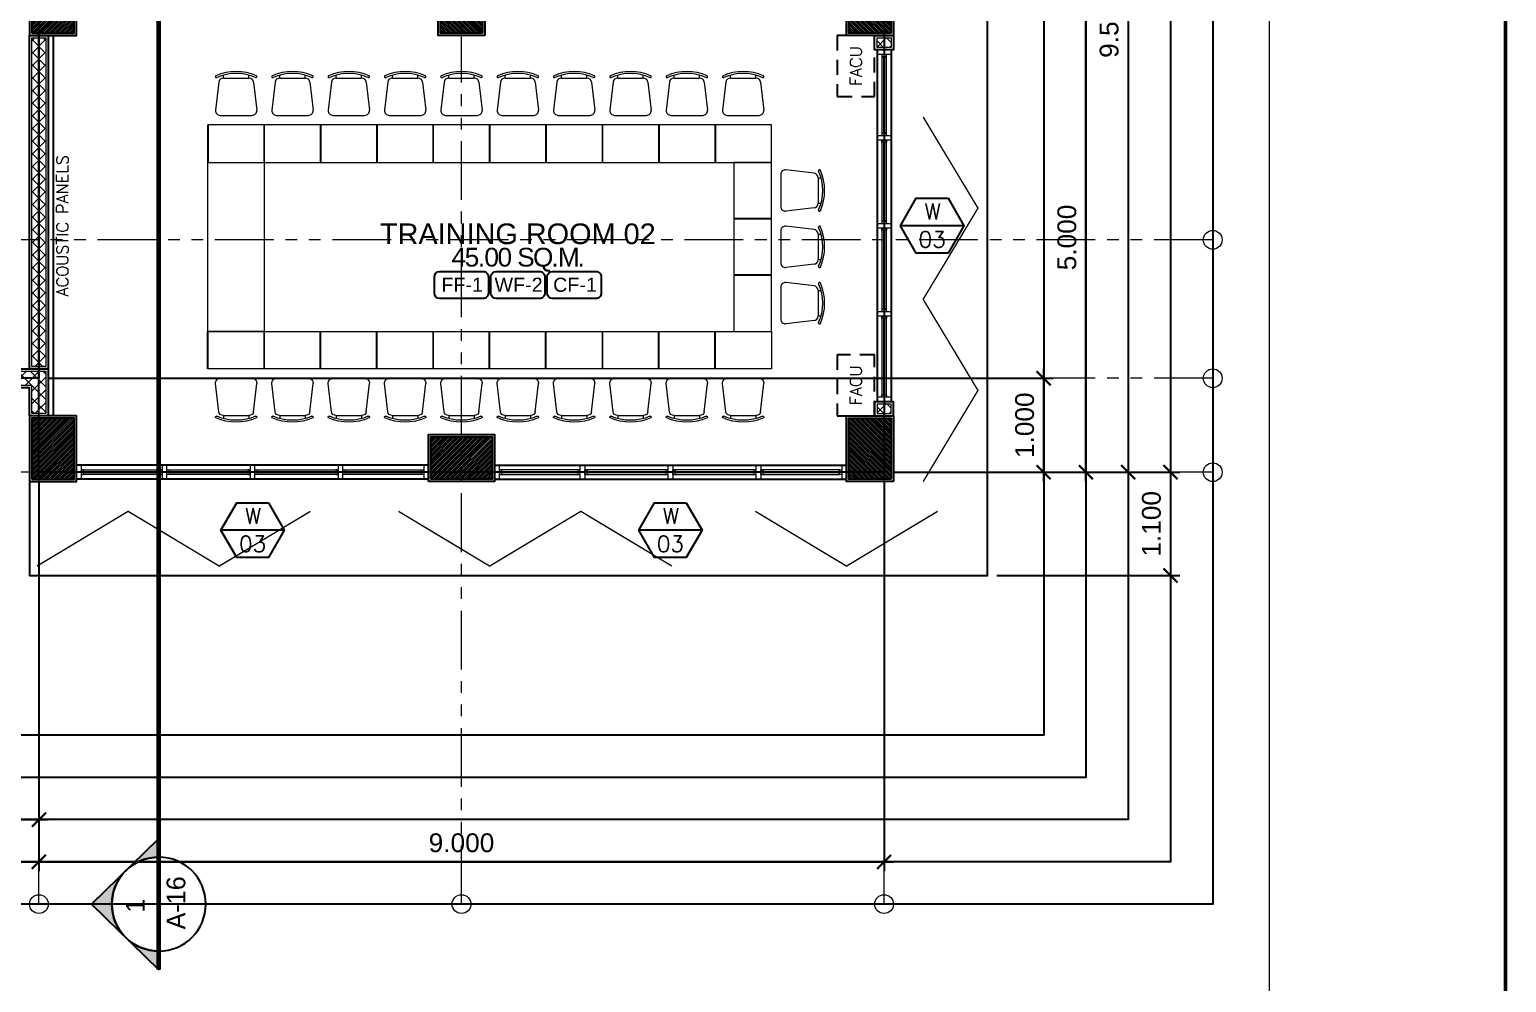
# Model space of a CAD drawing. Header units: metres. Extents: x -12400 to 1, y 0 to 106422.
# Drawn here: x -12035.01 to -12019.28, y 106383.14 to 106393.28 of the extents above; entities that cross this region are included whole.
import ezdxf
from ezdxf.enums import TextEntityAlignment as Align

# ---------------------------------------------------------------- set-up
doc = ezdxf.new("R2010")
doc.units = ezdxf.units.M
doc.header["$PDMODE"] = 35
for name, pattern in [('CENTER', [2, 1.25, -0.25, 0.25, -0.25]), ('HIDDEN2', [4.762499999999999, 3.175, -1.5875]), ('PHANTOM2', [1.25, 0.625, -0.125, 0.125, -0.125, 0.125, -0.125])]:
    doc.linetypes.add(name, pattern=pattern)
for name, color, linetype, lineweight in [('.3', 6, 'Continuous', 30), ('0.1', 1, 'Continuous', 9), ('0.20', 2, 'Continuous', 20), ('A-DIM-100', 8, 'Continuous', 0), ('DIM 001', 251, 'Continuous', 13), ('FURN', 8, 'Continuous', 5), ('FURN 0009', 49, 'Continuous', 9), ('HATCH', 250, 'Continuous', 5), ('TBLOCK-BORDER-OUTSIDE', 240, 'Continuous', 0), ('W', 140, 'Continuous', 80)]:
    doc.layers.add(name, color=color, linetype=linetype, lineweight=lineweight)
for name, color, linetype in [('1AR', 1, 'Continuous'), ('A_ELEV_TARGET', 1, 'Continuous'), ('FIXTURE', 35, 'Continuous'), ('SCH-FLR', 224, 'Continuous'), ('SCH-WIND', 181, 'Continuous'), ('stone', 15, 'Continuous'), ('txt', 2, 'Continuous'), ('WALL', 7, 'Continuous'), ('WINDOW', 1, 'Continuous')]:
    doc.layers.add(name, color=color, linetype=linetype)
doc.layers.add('GUIDELINES', color=206, linetype='Continuous', plot=False)
doc.styles.add('1', font='architxt.shx', dxfattribs={"width": 0.85, "height": 400})
doc.styles.add('arial', font='arial.ttf')
doc.styles.add('Arial-Bold', font='arial.ttf')
doc.styles.add('DIMTXT-100', font='arial.ttf')
doc.styles.add('swis721', font='swiss.ttf')
doc.styles.add('T-0.15', font='romans.shx', dxfattribs={"height": 0.15})
doc.styles.add('T.25', font='romans.shx', dxfattribs={"height": 0.2})
doc.dimstyles.new('D-100', dxfattribs={"dimtxt": 0.2, "dimasz": 0.15, "dimexe": 0.1, "dimexo": 0.1, "dimgap": 0.1, "dimtad": 1, "dimdec": 3, "dimzin": 4, "dimdsep": 46, "dimtxsty": 'DIMTXT-100', "dimblk": 'ARCHTICK', "dimcen": 0.2, "dimdle": 0.1, "dimclrd": 8, "dimclre": 8, "dimclrt": 2, "dimadec": 0, "dimazin": 1, "dimtfac": 1, "dimtdec": 3, "dimtofl": 0, "dimtmove": 2, "dimatfit": 3, "dimfxl": 1, "dimarcsym": 0})
doc.dimstyles.new('DIM 200', dxfattribs={"dimtxt": 200, "dimasz": 1, "dimexe": 0, "dimexo": 40, "dimgap": 50, "dimtad": 1, "dimtoh": 1, "dimdec": 0, "dimlfac": 2, "dimtxsty": 'swis721', "dimblk": 'CIR', "dimcen": 0, "dimclrd": 155, "dimclre": 155, "dimclrt": 4, "dimadec": 0, "dimazin": 0, "dimtfac": 1, "dimtdec": 0, "dimtix": 1, "dimtmove": 1, "dimatfit": 3, "dimldrblk": 'CIR', "dimfxl": 0, "dimarcsym": 0})

# ---------------------------------------------------------------- blocks, each defined once
blk = doc.blocks.new('CIR')
at = {"color": 4}
blk.add_circle((0, 0), 50, dxfattribs=at)
blk = doc.blocks.new('A$C2C7C7224')
at = {"layer": 'FURN', "color": 15}
for p, q in [((-0.3555215763035449, 0.1854976026326085), (-0.05552157630336296, 0.2188309359663663)), ((0, -0.1691367492320524), (0, 0.1691367492320524)), ((-0.3973658536583571, 0.1360960988255329), (-0.4289992016531414, 0.1360960988257602)), ((-0.3973658536581297, -0.1355107329731027), (-0.3973658536583571, 0.1360960988255329)), ((-0.3973658536581297, -0.1355107329731027), (-0.4289992016533688, -0.1355107329731027)), ((-0.3555215763035449, -0.1854976026323811), (-0.05552157630336296, -0.2188309359663663))]:
    blk.add_line(p, q, dxfattribs=at)
for centre, radius, start, end in [((0.06388414634193396, 0.0002926829255329721), 0.5312499999999993, 156.127302469018, 203.8726975308828), ((0.06388414634193396, 0.0002926829255329721), 0.51125, 156.127302469018, 203.8726975308828), ((-0.4127713048060286, 0.2112456241026166), 0.009999999999999969, 336.127302469018, 156.127302469018), ((-0.3473658536590847, 0.1360960988257602), 0.05, 96.34019174568225, 179.9999999996873), ((-0.0499999999992724, 0.1691367492322797), 0.05, 359.9999999996874, 96.34019174568225), ((-0.3473658536590847, -0.1355107329728753), 0.05, 179.9999999996873, 263.6598082537934), ((-0.4127713048069381, -0.210660258249959), 0.009999999999999969, 203.8726975308828, 23.87269753088284), ((-0.0499999999992724, -0.1691367492329618), 0.05, 263.6598082537934, 359.9999999996874)]:
    blk.add_arc(centre, radius, start, end, dxfattribs=at)
blk = doc.blocks.new('A$C2BED05B9')
at = {"layer": 'FURN 0009'}
blk.add_lwpolyline([(-0.8999999999998636, 0), (0.8999999999998636, 0), (0.8999999999998636, 0.4000000000000909), (-0.8999999999998636, 0.4000000000000909)], close=True, dxfattribs=at)
at = {"layer": 'GUIDELINES'}
for points in [[(-0.2999999999999545, 0.4000000000000909), (-0.2999999999999545, 0)], [(0.2999999999999545, 0.4000000000000909), (0.2999999999999545, 0)]]:
    blk.add_lwpolyline(points, dxfattribs=at)
at = {"rotation": 270}
for p in [(-0.599999999999909, 0.5000000000001137), (0, 0.5000000000001137), (0.599999999999909, 0.5000000000001137)]:
    blk.add_blockref('A$C2C7C7224', p, dxfattribs=at)
blk = doc.blocks.new('A$C46520C16')
at = {"layer": 'FURN 0009'}
for points in [[(-2.80000011828065, 1.800000035322455), (-2.199999999999818, 1.799999999999727), (-2.199999999999818, 2.199999999999818), (-2.80000011828065, 2.200000035322546)], [(-2.799999999999727, 1.800000035322455), (-2.199999999999818, 1.800000035322455), (-2.199999999999818, 3.532272785378154e-08), (-2.799999999999727, 3.532272785378154e-08)], [(-2.80000011828065, -3.532272785378154e-08), (-2.199999999999818, 0), (-2.199999999999818, -0.4000000000000909), (-2.80000011828065, -0.4000000353228188)]]:
    blk.add_lwpolyline(points, close=True, dxfattribs=at)
at = {"layer": 'GUIDELINES'}
for points in [[(-2.799999999999727, 2.199999999999818), (-2.799999999999727, 1.799999999999727)], [(-2.799999999999727, -0.4000000000000909), (-2.799999999999727, 0)]]:
    blk.add_lwpolyline(points, dxfattribs=at)
at = {"rotation": 270}
for name, p in [('A$C2C7C7224', (-2.499999999999545, 2.299999999999727)), ('A$C2BED05B9', (2.799999999999272, 0.8999999999998636))]:
    blk.add_blockref(name, p, dxfattribs=at)
for p in [(-1.299999999999955, 1.799999999999727), (0.4999999999997726, 1.799999999999727), (2.2999999999995, 1.799999999999727)]:
    blk.add_blockref('A$C2BED05B9', p)
at = {"xscale": -1}
for name, p, rotation in [('A$C2BED05B9', (-1.299999999999955, 0), 180), ('A$C2BED05B9', (0.4999999999997726, 0), 180), ('A$C2BED05B9', (2.2999999999995, 0), 180), ('A$C2C7C7224', (-2.499999999999545, -0.5), 270)]:
    blk.add_blockref(name, p, dxfattribs=dict(at, rotation=rotation))
blk = doc.blocks.new('W01')
at = {"layer": '.3', "color": 3}
for points in [[(-12141.02941529414, 106324.9881123901), (-12140.21691529415, 106324.9881123902)], [(-12140.11691529415, 106324.9881123902), (-12139.27941529414, 106324.9881123903)], [(-12139.17941529414, 106324.9881123903), (-12138.34191529414, 106324.9881123906)], [(-12138.24191529414, 106324.9881123906), (-12137.42941529414, 106324.9881123907)]]:
    blk.add_lwpolyline(points, dxfattribs=at)
at = {"layer": '0.20'}
for points in [[(-12141.10441529414, 106325.0631123901), (-12141.05441529414, 106325.0631123901), (-12141.05441529414, 106324.9131123901), (-12141.10441529414, 106324.9131123901)], [(-12141.02941529414, 106325.0131123901), (-12141.05441529414, 106325.0131123901), (-12141.05441529414, 106324.9631123901), (-12141.02941529414, 106324.9631123901)], [(-12140.19191529415, 106325.0131123902), (-12140.21691529415, 106325.0131123902), (-12140.21691529415, 106324.9631123902), (-12140.19191529415, 106324.9631123902)], [(-12140.19191529415, 106325.0631123903), (-12140.14191529415, 106325.0631123903), (-12140.14191529415, 106324.9131123902), (-12140.19191529415, 106324.9131123902)], [(-12140.14191529415, 106325.0131123902), (-12140.11691529415, 106325.0131123902), (-12140.11691529415, 106324.9631123902), (-12140.14191529415, 106324.9631123902)], [(-12139.25441529414, 106325.0131123903), (-12139.27941529414, 106325.0131123903), (-12139.27941529414, 106324.9631123903), (-12139.25441529414, 106324.9631123903)], [(-12139.25441529414, 106325.0631123904), (-12139.20441529414, 106325.0631123904), (-12139.20441529414, 106324.9131123904), (-12139.25441529414, 106324.9131123904)], [(-12139.20441529414, 106325.0131123903), (-12139.17941529414, 106325.0131123903), (-12139.17941529414, 106324.9631123903), (-12139.20441529414, 106324.9631123903)], [(-12138.31691529414, 106325.0131123905), (-12138.34191529414, 106325.0131123905), (-12138.34191529414, 106324.9631123905), (-12138.31691529414, 106324.9631123905)], [(-12138.31691529414, 106325.0631123905), (-12138.26691529414, 106325.0631123905), (-12138.26691529414, 106324.9131123905), (-12138.31691529414, 106324.9131123905)], [(-12138.26691529414, 106325.0131123905), (-12138.24191529414, 106325.0131123905), (-12138.24191529414, 106324.9631123905), (-12138.26691529414, 106324.9631123905)], [(-12137.42941529414, 106325.0131123907), (-12137.40441529414, 106325.0131123907), (-12137.40441529414, 106324.9631123907), (-12137.42941529414, 106324.9631123907)], [(-12137.35441529414, 106325.0631123907), (-12137.40441529414, 106325.0631123907), (-12137.40441529414, 106324.9131123907), (-12137.35441529414, 106324.9131123907)]]:
    blk.add_lwpolyline(points, close=True, dxfattribs=at)
at = {"layer": '0.20', "color": 8}
for points in [[(-12140.19191529415, 106325.0131123902), (-12141.02941529414, 106325.0131123901), (-12141.02941529414, 106324.9631123901), (-12140.19191529415, 106324.9631123902)], [(-12139.25441529414, 106325.0131123904), (-12140.14191529415, 106325.0131123902)], [(-12140.14191529415, 106324.9631123902), (-12139.25441529414, 106324.9631123904)], [(-12138.31691529414, 106325.0131123906), (-12139.20441529414, 106325.0131123904)], [(-12139.20441529414, 106324.9631123904), (-12138.31691529414, 106324.9631123906)], [(-12138.26691529414, 106324.9631123906), (-12137.42941529414, 106324.9631123907), (-12137.42941529414, 106325.0131123907), (-12138.26691529414, 106325.0131123906)]]:
    blk.add_lwpolyline(points, dxfattribs=at)
at = {"layer": 'WINDOW'}
for p, q in [((-12141.10441529414, 106325.0631123901), (-12137.35441529414, 106325.0631123907)), ((-12141.10441529414, 106324.9131123901), (-12137.35441529414, 106324.9131123907))]:
    blk.add_line(p, q, dxfattribs=at)
blk = doc.blocks.new('A$C1B753C5A')
at = {"layer": 'WALL'}
h = blk.add_hatch(dxfattribs=at)
h.set_pattern_fill('ANSI31', color=250, scale=0.15)
h.set_pattern_definition([(45, (-1494.388102653662, 303.0677240852394), (-0.01325825214724777, 0.01325825214724777), [])])
h.paths.add_polyline_path([(0.4750000000001364, 0.6749999999999545), (0.02500000000009089, 0.6749999999999545), (0.02500000000009095, 0.02499999999997721), (0.4750000000001364, 0.02499999999997721)])
at = {"color": 7}
blk.add_lwpolyline([(0, 0), (0.5000000000002274, 0), (0.5000000000002274, 0.6999999999999318), (0, 0.6999999999999318)], close=True, dxfattribs=at)
at = {"layer": 'stone', "color": 5}
blk.add_lwpolyline([(0.02500000000009095, 0.02499999999997726), (0.4750000000001364, 0.02499999999997726), (0.4750000000001364, 0.6749999999999545), (0.02500000000009095, 0.6749999999999545)], close=True, dxfattribs=at)
blk = doc.blocks.new('COLUMNS2F')
for p in [(-12146.05441529414, 106330.3999565114), (-12146.05441529414, 106325.6499565114)]:
    blk.add_blockref('A$C1B753C5A', p)
at = {"xscale": -1}
for p in [(-12141.20441529414, 106330.3999565114), (-12136.85441529414, 106330.3999565114), (-12136.85441529414, 106325.6499565114)]:
    blk.add_blockref('A$C1B753C5A', p, dxfattribs=at)
at = {"xscale": -1, "rotation": 270}
blk.add_blockref('A$C1B753C5A', (-12141.80441529414, 106325.6499565114), dxfattribs=at)
blk = doc.blocks.new('*U1967')
at = {"layer": 'HATCH'}
h = blk.add_hatch(dxfattribs=at)
h.set_pattern_fill('ANSI37', color=256, scale=0.03, angle=-180)
h.set_pattern_definition([(225, (2.462500000018339, 0), (0.06735192090801863, -0.06735192090801868), []), (314.9999999999999, (2.462500000018339, 0), (0.06735192090801868, 0.06735192090801861), [])])
h.paths.add_polyline_path([(0.02500000000873115, 0.1749999999883585), (0.02500000000873115, 0.02499999999417923), (3.525000000023796, 0.02499999999417923), (3.525000000023796, 0.1749999999883585)])
blk.add_lwpolyline([(0, 0.1999999999825377), (0, 0), (3.550000000017975, 0), (3.550000000017975, 0.1999999999825377)], close=True)
blk.add_lwpolyline([(0.02500000000873115, 0.1749999999883585), (0.02500000000873115, 0.02499999999417923), (3.525000000023796, 0.02499999999417923), (3.525000000023796, 0.1749999999883585)], close=True, dxfattribs=at)
blk = doc.blocks.new('*U1999')
at = {"layer": 'HATCH'}
h = blk.add_hatch(dxfattribs=at)
h.set_pattern_fill('ANSI37', color=256, scale=0.03, angle=-180)
h.set_pattern_definition([(225, (-0.9374999999786804, 0), (0.06735192090801863, -0.06735192090801868), []), (314.9999999999999, (-0.9374999999786804, 0), (0.06735192090801868, 0.06735192090801861), [])])
h.paths.add_polyline_path([(0.02500000000873115, 0.1749999999883585), (0.02500000000873115, 0.02499999999417923), (0.1250000000267766, 0.02499999999417923), (0.1250000000267766, 0.1749999999883585)])
blk.add_lwpolyline([(0, 0.1999999999825377), (0, 0), (0.1500000000209558, 0), (0.1500000000209558, 0.1999999999825377)], close=True)
blk.add_lwpolyline([(0.02500000000873115, 0.1749999999883585), (0.02500000000873115, 0.02499999999417923), (0.1250000000267766, 0.02499999999417923), (0.1250000000267766, 0.1749999999883585)], close=True, dxfattribs=at)
blk = doc.blocks.new('*U2001')
at = {"layer": 'HATCH'}
h = blk.add_hatch(dxfattribs=at)
h.set_pattern_fill('ANSI37', color=256, scale=0.03, angle=-180)
h.set_pattern_definition([(225, (-0.9374999999495764, 0), (0.06735192090801863, -0.06735192090801868), []), (314.9999999999999, (-0.9374999999495764, 0), (0.06735192090801868, 0.06735192090801861), [])])
h.paths.add_polyline_path([(0.02500000000873115, 0.1749999999883585), (0.02500000000873115, 0.02499999999417923), (0.1250000000558805, 0.02499999999417923), (0.1250000000558805, 0.1749999999883585)])
blk.add_lwpolyline([(0, 0.1999999999825377), (0, 0), (0.1500000000500598, 0), (0.1500000000500598, 0.1999999999825377)], close=True)
blk.add_lwpolyline([(0.02500000000873115, 0.1749999999883585), (0.02500000000873115, 0.02499999999417923), (0.1250000000558805, 0.02499999999417923), (0.1250000000558805, 0.1749999999883585)], close=True, dxfattribs=at)
blk = doc.blocks.new('FP_3F')
at = {"layer": 'HATCH'}
h = blk.add_hatch(dxfattribs=at)
h.set_pattern_fill('ANSI37', color=256, scale=0.03)
h.set_pattern_definition([(45, (12161.35441529413, -106386.5702236537), (-0.06735192090801866, 0.06735192090801866), []), (135, (12161.35441529413, -106386.5702236537), (-0.06735192090801866, -0.06735192090801864), [])])
h.paths.add_polyline_path([(17.87499999993452, 2.025000000008731), (17.87499999993452, 2.175000000017462), (18.17500000000109, 2.175000000133878), (18.17500000000109, 1.725000000005821), (18.02499999998872, 1.725000000005821), (18.02499999998872, 2.025000000125146)])
at = {"color": 1}
blk.add_lwpolyline([(18.24999999999091, 5.750000000145519), (18.24999999999091, 1.700000000011642)], dxfattribs=at)
at = {"color": 1, "linetype": 'HIDDEN2', "ltscale": 0.05}
for points in [[(26.99999999999818, 5.100000000005821), (26.99999999999818, 5.75), (26.600000000004, 5.75), (26.600000000004, 5.100000000005821)], [(26.99999999995816, 1.700000000011642), (26.99999999995816, 2.350000000005821), (26.59999999996398, 2.350000000005821), (26.59999999996398, 1.700000000011642)]]:
    blk.add_lwpolyline(points, close=True, dxfattribs=at)
blk.add_lwpolyline([(17.84999999994034, 2.000000000014552), (17.84999999994034, 2.200000000011642), (18.19999999999527, 2.200000000128057), (18.19999999999527, 1.700000000011642), (17.99999999999454, 1.700000000011642), (17.99999999999454, 2.000000000130967)], close=True)
at = {"layer": '1AR', "color": 1}
blk.add_lwpolyline([(18, 1.00000000007276), (18, -5.820766091346741e-11), (28.19999999999891, 0), (28.19999999999891, 20.69999999998254), (18, 20.69999999998254), (18, 19.69999999998254)], dxfattribs=at)
at = {"layer": 'FIXTURE'}
for points in [[(27.51668330138637, 4.883208052822738, 0.015, 0.015, 0), (28.09999999999854, 3.912406039627967, 0.015, 0.015, 0), (27.51668330138637, 2.941604026418645, 0.015, 0.015, 0)], [(27.51668330138637, 2.941604026418645, 0.015, 0.015, 0), (28.09999999999854, 1.970802013223874, 0.015, 0.015, 0), (27.51668330138637, 1.000000000014552, 0.015, 0.015, 0)], [(20.99160402699636, 0.6833166984724812, 0.015, 0.015, 0), (20.02080201379249, 0.09999999986030161, 0.015, 0.015, 0), (19.05000000058862, 0.6833166984724812, 0.015, 0.015, 0), (18.07919798738476, 0.09999999986030161, 0, 0, 0)], [(21.92919798769981, 0.6833166984724812, 0.015, 0.015, 0), (22.90000000090367, 0.09999999986030161, 0.015, 0.015, 0), (23.87080201410754, 0.6833166984724812, 0.015, 0.015, 0), (24.8416040273114, 0.09999999986030161, 0, 0, 0)], [(27.67080201479075, 0.6833166986034485, 0.015, 0.015, 0), (26.70000000158689, 0.09999999999126885, 0.015, 0.015, 0), (25.72919798838302, 0.6833166986034485, 0.015, 0.015, 0)]]:
    blk.add_lwpolyline(points, format="xyseb", dxfattribs=at)
at = {"layer": 'GUIDELINES'}
for points in [[(1.100000000000364, 19.60000000000582), (10.10000000000036, 19.60000000000582), (10.10000000000036, 18.90000000000873), (18.10000000000036, 18.90000000000873), (18.10000000000036, 19.60000000000582), (27.10000000000036, 19.60000000000582), (27.10000000000036, 1.100000000005821), (18.10000000000036, 1.100000000005821), (18.10000000000036, 2.100000000122236), (10.10000000000036, 2.100000000122236), (10.10000000000036, 1.100000000005821), (1.100000000000364, 1.100000000005821)], [(18.10000000000036, 2.100000000122236), (12.97500000002037, 2.100000000122236), (12.97500000002037, 6.375), (18.10000000000036, 6.375)], [(18.10000000000036, 6.100000000005821), (27.10000000000036, 6.100000000005821), (27.10000000000036, 1.100000000005821), (18.10000000000036, 1.100000000005821)]]:
    blk.add_lwpolyline(points, close=True, dxfattribs=at)
at = {"layer": 'HATCH'}
blk.add_lwpolyline([(17.87499999993452, 2.025000000008731), (17.87499999993452, 2.175000000017462), (18.17500000000109, 2.175000000133878), (18.17500000000109, 1.725000000005821), (18.02499999998872, 1.725000000005821), (18.02499999998872, 2.025000000125146)], close=True, dxfattribs=at)
for name, p in [('COLUMNS2F', (12164.05441529414, -106324.6499565114)), ('A$C46520C16', (22.69999999999891, 2.600000000020373)), ('W01', (12164.05441529482, -106323.8881123901))]:
    blk.add_blockref(name, p)
for name, p, xscale, rotation in [('*U1967', (18.00000000000909, 2.200000000128057), -1, 270), ('*U2001', (27.19999999999891, 5.750000000043656), -1.000000000000012, 90)]:
    blk.add_blockref(name, p, dxfattribs=dict(xscale=xscale, rotation=rotation))
for name, p, rotation in [('W01', (-106297.8881123906, -12135.50441529413), 270), ('*U1999', (27.19999999999891, 1.699999999982538), 90)]:
    blk.add_blockref(name, p, dxfattribs=dict(rotation=rotation))
at = {"xscale": -1}
blk.add_blockref('W01', (-12118.85441529482, -106323.8881123901), dxfattribs=at)
at = {"layer": '0.1', "color": 2, "char_height": 0.125, "attachment_point": 5, "rotation": 89.99999999999993, "style": 'T.25'}
for s, width, insert in [('{\\C3;FACU}', 1.971196228688314, (26.80000000000109, 5.42500000000291)), ('{\\C3;ACOUSTIC PANELS}', 1.704341994513925, (18.34999999999127, 3.72500000007858)), ('{\\C3;FACU}', 1.971196228688314, (26.79999999996107, 2.025000000008731))]:
    blk.add_mtext_dynamic_manual_height_columns(s, width=width, gutter_width=1, heights=[0], dxfattribs=dict(at, insert=insert))
at = {"layer": '0.1', "color": 2, "insert": (27.18063405127759, -0.1999999999970896), "char_height": 0.22, "attachment_point": 5}
blk.add_mtext_dynamic_manual_height_columns('{\\Fx-hlvm1s|c0;\\W0.9;\\T0.9;\\C3;LN OF LEDGE}', width=5150.828219755791, gutter_width=1, heights=[0], dxfattribs=at)
blk = doc.blocks.new('_ArchTick')
at = {"color": 0, "linetype": 'ByBlock', "const_width": 0.15}
blk.add_lwpolyline([(-0.5, -0.5), (0.5, 0.5)], dxfattribs=at)
blk = doc.blocks.new('*D1916')
at = {"layer": 'DEFPOINTS', "color": 0, "transparency": 16777216}
for p in [(-12025.91296792572, 106407.0702236537), (-12025.91296792572, 106388.5702236537), (-12022.86296792574, 106388.5702236537)]:
    blk.add_point(p, dxfattribs=at)
at = {"layer": 'DIM 001', "color": 8, "lineweight": -2, "transparency": 16777216}
for p, q in [((-12022.86296792574, 106407.1702236538), (-12022.86296792574, 106388.4702236537)), ((-12025.81296792572, 106407.0702236537), (-12022.76296792574, 106407.0702236537)), ((-12025.81296792572, 106388.5702236537), (-12022.76296792574, 106388.5702236537))]:
    blk.add_line(p, q, dxfattribs=at)
at = {"layer": 'DIM 001', "color": 8, "lineweight": -2, "transparency": 16777216, "xscale": 0.15, "yscale": 0.15, "zscale": 0.15}
for p, rotation in [((-12022.86296792574, 106407.0702236537), 90), ((-12022.86296792574, 106388.5702236537), 270)]:
    blk.add_blockref('_ArchTick', p, dxfattribs=dict(at, rotation=rotation))
at = {"layer": 'DIM 001', "color": 2, "transparency": 16777216, "insert": (-12023.06508252325, 106397.8202236537), "char_height": 0.2, "attachment_point": 5, "rotation": 90, "style": 'DIMTXT-100'}
blk.add_mtext('18.500', dxfattribs=at)
blk = doc.blocks.new('*D1917')
at = {"layer": 'DEFPOINTS', "color": 0, "transparency": 16777216}
for p in [(-12025.91296792572, 106388.5702236537), (-12024.81296792572, 106387.4702236537), (-12022.86296792575, 106387.4702236537)]:
    blk.add_point(p, dxfattribs=at)
at = {"layer": 'DIM 001', "color": 8, "lineweight": -2, "transparency": 16777216}
for p, q in [((-12022.86296792575, 106388.6702236538), (-12022.86296792575, 106387.3702236537)), ((-12025.81296792572, 106388.5702236537), (-12022.76296792575, 106388.5702236537)), ((-12024.71296792572, 106387.4702236537), (-12022.76296792575, 106387.4702236537))]:
    blk.add_line(p, q, dxfattribs=at)
at = {"layer": 'DIM 001', "color": 8, "lineweight": -2, "transparency": 16777216, "xscale": 0.15, "yscale": 0.15, "zscale": 0.15}
for p, rotation in [((-12022.86296792575, 106388.5702236537), 90), ((-12022.86296792575, 106387.4702236537), 270)]:
    blk.add_blockref('_ArchTick', p, dxfattribs=dict(at, rotation=rotation))
at = {"layer": 'DIM 001', "color": 2, "transparency": 16777216, "insert": (-12023.06508252326, 106388.0202236537), "char_height": 0.2, "attachment_point": 5, "rotation": 90, "style": 'DIMTXT-100'}
blk.add_mtext('1.100', dxfattribs=at)
blk = doc.blocks.new('*D1920')
at = {"layer": 'DEFPOINTS', "color": 0, "transparency": 16777216}
for p in [(-12025.91296792572, 106398.0952236537), (-12025.91296792572, 106388.5702236537), (-12023.31296792575, 106388.5702236537)]:
    blk.add_point(p, dxfattribs=at)
at = {"layer": 'DIM 001', "color": 8, "lineweight": -2, "transparency": 16777216}
for p, q in [((-12025.81296792572, 106398.0952236537), (-12023.21296792575, 106398.0952236537)), ((-12023.31296792575, 106398.1952236537), (-12023.31296792575, 106388.4702236537)), ((-12025.81296792572, 106388.5702236537), (-12023.21296792575, 106388.5702236537))]:
    blk.add_line(p, q, dxfattribs=at)
at = {"layer": 'DIM 001', "color": 8, "lineweight": -2, "transparency": 16777216, "xscale": 0.15, "yscale": 0.15, "zscale": 0.15}
for p, rotation in [((-12023.31296792575, 106398.0952236537), 90), ((-12023.31296792575, 106388.5702236537), 270)]:
    blk.add_blockref('_ArchTick', p, dxfattribs=dict(at, rotation=rotation))
at = {"layer": 'DIM 001', "color": 2, "transparency": 16777216, "insert": (-12023.51508252326, 106393.3327236537), "char_height": 0.2, "attachment_point": 5, "rotation": 90, "style": 'DIMTXT-100'}
blk.add_mtext('9.525', dxfattribs=at)
blk = doc.blocks.new('*D1921')
at = {"layer": 'DEFPOINTS', "color": 0, "transparency": 16777216}
for p in [(-12025.91296792572, 106393.5702236537), (-12023.76296792573, 106393.5702236537), (-12025.91296792572, 106388.5702236537)]:
    blk.add_point(p, dxfattribs=at)
at = {"layer": 'DIM 001', "color": 8, "lineweight": -2, "transparency": 16777216}
for p, q in [((-12023.76296792573, 106388.4702236537), (-12023.76296792573, 106393.6702236538)), ((-12025.81296792572, 106393.5702236537), (-12023.66296792573, 106393.5702236537)), ((-12025.81296792572, 106388.5702236537), (-12023.66296792573, 106388.5702236537))]:
    blk.add_line(p, q, dxfattribs=at)
at = {"layer": 'DIM 001', "color": 8, "lineweight": -2, "transparency": 16777216, "xscale": 0.15, "yscale": 0.15, "zscale": 0.15}
for p, rotation in [((-12023.76296792573, 106393.5702236537), 90), ((-12023.76296792573, 106388.5702236537), 270)]:
    blk.add_blockref('_ArchTick', p, dxfattribs=dict(at, rotation=rotation))
at = {"layer": 'DIM 001', "color": 2, "transparency": 16777216, "insert": (-12023.96508252325, 106391.0702236537), "char_height": 0.2, "attachment_point": 5, "rotation": 90, "style": 'DIMTXT-100'}
blk.add_mtext('5.000', dxfattribs=at)
blk = doc.blocks.new('*D1925')
at = {"layer": 'DEFPOINTS', "color": 0, "transparency": 16777216}
for p in [(-12034.91296792572, 106389.5702236539), (-12024.21296792574, 106389.5702236539), (-12025.91296792572, 106388.5702236537)]:
    blk.add_point(p, dxfattribs=at)
at = {"layer": 'DIM 001', "color": 8, "lineweight": -2, "transparency": 16777216}
for p, q in [((-12034.81296792572, 106389.5702236539), (-12024.11296792574, 106389.5702236539)), ((-12024.21296792574, 106388.4702236537), (-12024.21296792574, 106389.6702236539)), ((-12025.81296792572, 106388.5702236537), (-12024.11296792574, 106388.5702236537))]:
    blk.add_line(p, q, dxfattribs=at)
at = {"layer": 'DIM 001', "color": 8, "lineweight": -2, "transparency": 16777216, "xscale": 0.15, "yscale": 0.15, "zscale": 0.15}
for p, rotation in [((-12024.21296792574, 106389.5702236539), 90), ((-12024.21296792574, 106388.5702236537), 270)]:
    blk.add_blockref('_ArchTick', p, dxfattribs=dict(at, rotation=rotation))
at = {"layer": 'DIM 001', "color": 2, "transparency": 16777216, "insert": (-12024.41508252325, 106389.0702236538), "char_height": 0.2, "attachment_point": 5, "rotation": 90, "style": 'DIMTXT-100'}
blk.add_mtext('1.000', dxfattribs=at)
blk = doc.blocks.new('*D1928')
at = {"layer": 'DEFPOINTS', "color": 0, "transparency": 16777216}
for p in [(-12042.91296792571, 106388.5702236537), (-12034.91296792571, 106388.5702236537), (-12034.91296792571, 106384.4202236537)]:
    blk.add_point(p, dxfattribs=at)
at = {"layer": 'DIM 001', "color": 8, "lineweight": -2, "transparency": 16777216}
for p, q in [((-12042.91296792571, 106388.4702236537), (-12042.91296792571, 106384.3202236537)), ((-12034.91296792571, 106388.4702236537), (-12034.91296792571, 106384.3202236537)), ((-12043.01296792571, 106384.4202236537), (-12034.81296792571, 106384.4202236537))]:
    blk.add_line(p, q, dxfattribs=at)
at = {"layer": 'DIM 001', "color": 8, "lineweight": -2, "transparency": 16777216, "xscale": 0.15, "yscale": 0.15, "zscale": 0.15, "rotation": 180}
blk.add_blockref('_ArchTick', (-12042.91296792571, 106384.4202236537), dxfattribs=at)
at = {"layer": 'DIM 001', "color": 8, "lineweight": -2, "transparency": 16777216, "xscale": 0.15, "yscale": 0.15, "zscale": 0.15}
blk.add_blockref('_ArchTick', (-12034.91296792571, 106384.4202236537), dxfattribs=at)
at = {"layer": 'DIM 001', "color": 2, "transparency": 16777216, "insert": (-12038.91296792571, 106384.6223382513), "char_height": 0.2, "attachment_point": 5, "style": 'DIMTXT-100'}
blk.add_mtext('8.000', dxfattribs=at)
blk = doc.blocks.new('*D1929')
at = {"layer": 'DEFPOINTS', "color": 0, "transparency": 16777216}
for p in [(-12034.91296792571, 106388.5702236537), (-12025.91296792571, 106388.5702236537), (-12025.91296792571, 106384.4202236537)]:
    blk.add_point(p, dxfattribs=at)
at = {"layer": 'DIM 001', "color": 8, "lineweight": -2, "transparency": 16777216}
for p, q in [((-12034.91296792571, 106388.4702236537), (-12034.91296792571, 106384.3202236537)), ((-12025.91296792571, 106388.4702236537), (-12025.91296792571, 106384.3202236537)), ((-12035.01296792571, 106384.4202236537), (-12025.81296792571, 106384.4202236537))]:
    blk.add_line(p, q, dxfattribs=at)
at = {"layer": 'DIM 001', "color": 8, "lineweight": -2, "transparency": 16777216, "xscale": 0.15, "yscale": 0.15, "zscale": 0.15, "rotation": 180}
blk.add_blockref('_ArchTick', (-12034.91296792571, 106384.4202236537), dxfattribs=at)
at = {"layer": 'DIM 001', "color": 8, "lineweight": -2, "transparency": 16777216, "xscale": 0.15, "yscale": 0.15, "zscale": 0.15}
blk.add_blockref('_ArchTick', (-12025.91296792571, 106384.4202236537), dxfattribs=at)
at = {"layer": 'DIM 001', "color": 2, "transparency": 16777216, "insert": (-12030.41296792571, 106384.6223382513), "char_height": 0.2, "attachment_point": 5, "style": 'DIMTXT-100'}
blk.add_mtext('9.000', dxfattribs=at)
blk = doc.blocks.new('*D1931')
at = {"layer": 'DEFPOINTS', "color": 0, "transparency": 16777216}
for p in [(-12040.03796792569, 106389.5702236538), (-12034.91296792571, 106388.5702236537), (-12034.91296792571, 106384.8702236537)]:
    blk.add_point(p, dxfattribs=at)
at = {"layer": 'DIM 001', "color": 8, "lineweight": -2, "transparency": 16777216}
for p, q in [((-12040.03796792569, 106389.4702236538), (-12040.03796792569, 106384.7702236537)), ((-12034.91296792571, 106388.4702236537), (-12034.91296792571, 106384.7702236537)), ((-12040.13796792569, 106384.8702236537), (-12034.81296792571, 106384.8702236537))]:
    blk.add_line(p, q, dxfattribs=at)
at = {"layer": 'DIM 001', "color": 8, "lineweight": -2, "transparency": 16777216, "xscale": 0.15, "yscale": 0.15, "zscale": 0.15, "rotation": 180}
blk.add_blockref('_ArchTick', (-12040.03796792569, 106384.8702236537), dxfattribs=at)
at = {"layer": 'DIM 001', "color": 8, "lineweight": -2, "transparency": 16777216, "xscale": 0.15, "yscale": 0.15, "zscale": 0.15}
blk.add_blockref('_ArchTick', (-12034.91296792571, 106384.8702236537), dxfattribs=at)
at = {"layer": 'DIM 001', "color": 2, "transparency": 16777216, "insert": (-12037.4754679257, 106385.0723382513), "char_height": 0.2, "attachment_point": 5, "style": 'DIMTXT-100'}
blk.add_mtext('5.125', dxfattribs=at)
blk = doc.blocks.new('W-TAG')
at = {"layer": 'SCH-WIND'}
blk.add_line((-0.2999999999883585, 1.4210854715202e-14), (0.2999999999883585, -1.4210854715202e-14), dxfattribs=at)
blk.add_lwpolyline([(-0.1500000000232831, 0.2598076211288429), (-0.3000000000465661, 1.4210854715202e-14), (-0.1500000000232831, -0.2598076211288429), (0.1499999999650754, -0.2598076211288429), (0.2999999999883585, -1.4210854715202e-14), (0.1499999999650754, 0.2598076211288429)], close=True, dxfattribs=at)
at = {"layer": 'SCH-WIND', "color": 2, "style": 'T-0.15'}
for tag, p in [('W-TAG', (-0.005861362880693832, 0.1346037882111908)), ('W-NO', (-1.4210854715202e-14, -0.1299038105644215))]:
    blk.add_attdef(tag, text='', height=0.15, dxfattribs=at).set_placement(p, align=Align.MIDDLE_CENTER)
blk = doc.blocks.new('A$Ceba0e023')
at = {"layer": 'DEFPOINTS'}
for p, q in [((9.094947017729282e-13, 0), (9.094947017729282e-13, 50.93368421075866)), ((76.19999999988067, 50.93368421075866), (76.19999999988067, 0))]:
    blk.add_line(p, q, dxfattribs=at)
at = {"layer": 'TBLOCK-BORDER-OUTSIDE'}
blk.add_line((73.69342105266787, 48.42710526427254), (73.69342105266787, 2.506578947941307), dxfattribs=at)
blk.add_lwpolyline([(73.69342105253327, 2.506578948481547), (4.010526315688367, 2.506578948481547), (4.010526315688367, 48.42710526427254), (73.69342105253327, 48.42710526427254)], close=True, dxfattribs=at)
blk = doc.blocks.new('SEC_TARGET_ARROW')
at = {"ltscale": 100}
h = blk.add_hatch(color=1, dxfattribs=at)
edge = h.paths.add_edge_path()
edge.add_line((-3.446809267586795, -3.622085845597613), (-8.881784197001252e-16, -6.992020377082518))
edge.add_line((-9.184850993605148e-16, -6.992020377082517), (-9.184850993605148e-16, -5.000000000000001))
edge.add_ellipse((-9.184850993605148e-16, -1.021405182655144e-14), major_axis=(3.535533905932495, 3.535533905932495), ratio=0.9999999999999757, start_angle=181.4203847488388, end_angle=225.0000000000007, ccw=False)
edge = h.paths.add_edge_path()
edge.add_line((-3.543432867843658, 3.527617256886659), (-7.151521909318397, -8.881784197001252e-16))
edge.add_line((-7.151521909318398, -1.110223024625157e-15), (-3.543432867821539, -3.527617256908707))
edge.add_ellipse((-9.184850993605148e-16, -2.842170943040401e-14), major_axis=(-3.535533905932701, 3.535533905932701), ratio=0.999999999999968, start_angle=0.12815158020111994, end_angle=89.87184842015631, ccw=False)
edge = h.paths.add_edge_path()
edge.add_ellipse((-9.184850993605148e-16, -4.662936703425657e-14), major_axis=(3.535533905932749, 3.535533905932749), ratio=0.9999999999999926, start_angle=405.0000000000002, end_angle=448.57961525079867, ccw=False)
edge.add_line((-9.184850993605148e-16, 4.999999999999998), (-9.184850993605148e-16, 6.992020377081351))
edge.add_line((-9.184850993605148e-16, 6.992020377081353), (-3.446809267563513, 3.622085845619586))
at = {"color": 1, "ltscale": 100}
for p, q in [((-7.151521909318398, -1.110223024625157e-15), (-9.184850993605148e-16, 6.992020377081353)), ((-9.184850993605148e-16, 4.999999999999998), (-9.184850993605148e-16, 6.992020377081353)), ((-7.151521909318398, -1.110223024625157e-15), (-9.184850993605148e-16, -6.992020377082517)), ((-9.184850993605148e-16, -6.992020377082517), (-9.184850993605148e-16, -5))]:
    blk.add_line(p, q, dxfattribs=at)
blk.add_arc((-9.184850993605148e-16, -1.110223024625157e-15), 4.999999999999999, 90, 270, dxfattribs=at)
blk = doc.blocks.new('*U27')
at = {"color": 1, "ltscale": 100}
blk.add_line((5, 0), (-5, 0), dxfattribs=at)
blk.add_circle((0, 0), 5, dxfattribs=at)
at = {"layer": 'A_ELEV_TARGET', "rotation": 270}
blk.add_blockref('SEC_TARGET_ARROW', (0, -1.065814103640151e-15), dxfattribs=at)
at = {"color": 2, "ltscale": 100, "style": '1', "width": 0.8500000000349246}
for tag, p in [('DWG.NO.', (0, 1.499001778175691)), ('SHT.NO.', (0, -1.565098884050283))]:
    blk.add_attdef(tag, text='', height=2, dxfattribs=at).set_placement(p, align=Align.MIDDLE_CENTER)
blk = doc.blocks.new('GRID1')
at = {"color": 6, "linetype": 'PHANTOM2'}
for points in [[(-12143.25441529414, 106384.7702236537), (-12143.25441529414, 106412.5702236537)], [(-12138.75441529414, 106384.7702236537), (-12138.75441529414, 106412.5702236537)], [(-12134.25441529414, 106384.7702236537), (-12134.25441529414, 106412.5702236537)], [(-12130.75441529413, 106391.8452236537), (-12163.75441529414, 106391.8452236537)], [(-12130.7544152941, 106390.3702236538), (-12163.75441529411, 106390.3702236538)], [(-12130.75441529413, 106389.3702236537), (-12163.75441529414, 106389.3702236537)]]:
    blk.add_leader(points, dimstyle='DIM 200', override={"dimasz": 0.002, "dimgap": 60, "dimtad": 0}, dxfattribs=at)

msp = doc.modelspace()

# ---------------------------------------------------------------- linework, layer by layer
at = {"layer": 'GUIDELINES'}
for points in [[(-12055.41296792572, 106411.7702236537), (-12022.41296792571, 106411.7702236537), (-12022.41296792571, 106383.9702236537), (-12055.41296792572, 106383.9702236537)], [(-12055.41296792572, 106411.7702236537), (-12022.41296792571, 106411.7702236537), (-12022.41296792571, 106383.9702236537), (-12055.41296792572, 106383.9702236537)], [(-12054.96296792572, 106411.3202236537), (-12022.86296792571, 106411.3202236537), (-12022.86296792571, 106384.4202236537), (-12054.96296792572, 106384.4202236537)], [(-12054.96296792572, 106411.3202236537), (-12022.86296792571, 106411.3202236537), (-12022.86296792571, 106384.4202236537), (-12054.96296792572, 106384.4202236537)], [(-12054.51296792572, 106410.8702236537), (-12023.31296792571, 106410.8702236537), (-12023.31296792571, 106384.8702236537), (-12054.51296792572, 106384.8702236537)], [(-12054.51296792572, 106410.8702236537), (-12023.31296792571, 106410.8702236537), (-12023.31296792571, 106384.8702236537), (-12054.51296792572, 106384.8702236537)], [(-12054.06296792571, 106410.4202236537), (-12023.76296792571, 106410.4202236537), (-12023.76296792571, 106385.3202236537), (-12054.06296792571, 106385.3202236537)], [(-12054.06296792571, 106410.4202236537), (-12023.76296792571, 106410.4202236537), (-12023.76296792571, 106385.3202236537), (-12054.06296792571, 106385.3202236537)], [(-12054.06296792571, 106410.4202236537), (-12023.76296792571, 106410.4202236537), (-12023.76296792571, 106385.3202236537), (-12054.06296792571, 106385.3202236537)], [(-12054.06296792571, 106410.4202236537), (-12023.76296792571, 106410.4202236537), (-12023.76296792571, 106385.3202236537), (-12054.06296792571, 106385.3202236537)], [(-12053.61296792571, 106409.9702236537), (-12024.21296792571, 106409.9702236537), (-12024.21296792571, 106385.7702236537), (-12053.61296792571, 106385.7702236537)], [(-12053.61296792571, 106409.9702236537), (-12024.21296792571, 106409.9702236537), (-12024.21296792571, 106385.7702236537), (-12053.61296792571, 106385.7702236537)]]:
    msp.add_lwpolyline(points, close=True, dxfattribs=at)
at = {"layer": 'SCH-FLR', "color": 1}
for points in [[(-12030.1835679257, 106390.4197236537), (-12030.64436792573, 106390.4197236537, -0.414213562373095), (-12030.70196792569, 106390.4773236537), (-12030.70196792569, 106390.6501236537, -0.414213562373095), (-12030.64436792573, 106390.7077236537), (-12030.1835679257, 106390.7077236537, -0.414213562373095), (-12030.12596792569, 106390.6501236537), (-12030.12596792569, 106390.4773236537, -0.414213562373095)], [(-12029.5825679257, 106390.4197236537), (-12030.04336792573, 106390.4197236537, -0.414213562373095), (-12030.10096792569, 106390.4773236537), (-12030.10096792569, 106390.6501236537, -0.414213562373095), (-12030.04336792573, 106390.7077236537), (-12029.5825679257, 106390.7077236537, -0.414213562373095), (-12029.52496792569, 106390.6501236537), (-12029.52496792569, 106390.4773236537, -0.414213562373095)], [(-12028.9815679257, 106390.4197236537), (-12029.44236792573, 106390.4197236537, -0.414213562373095), (-12029.49996792569, 106390.4773236537), (-12029.49996792569, 106390.6501236537, -0.414213562373095), (-12029.44236792573, 106390.7077236537), (-12028.9815679257, 106390.7077236537, -0.414213562373095), (-12028.92396792569, 106390.6501236537), (-12028.92396792569, 106390.4773236537, -0.414213562373095)]]:
    msp.add_lwpolyline(points, format="xyb", close=True, dxfattribs=at)
at = {"layer": 'W', "linetype": 'CENTER', "ltscale": 1.2, "const_width": 0.05}
msp.add_lwpolyline([(-12033.63626524706, 106412.6702236537), (-12033.63626524706, 106383.271021616), (-12033.63626524706, 106383.271021616), (-12033.63626524706, 106383.271021616)], dxfattribs=at)

# ---------------------------------------------------------------- block references
at = {"xscale": 0.999738737056323, "yscale": 0.999738737056323, "zscale": 0.999738737056323}
for p in [(-12095.48461749211, 106364.5448210672), (-12019.28461749195, 106364.5448210676)]:
    msp.add_blockref('A$Ceba0e023', p, dxfattribs=at)
at = {"color": 1}
msp.add_blockref('FP_3F', (-12053.01296792571, 106387.4702236537), dxfattribs=at)
at = {"layer": 'A-DIM-100'}
msp.add_blockref('GRID1', (108.3414473684243, -0.8000000000029104), dxfattribs=at)
msp.add_blockref('GRID1', (108.3414473684243, -0.8000000000029104), dxfattribs=at)
at = {"layer": 'A_ELEV_TARGET'}
ref = msp.add_blockref('*U27', (-12033.63626524706, 106383.9702236537), dxfattribs=dict(at, xscale=-0.1, yscale=0.1, zscale=0.1, rotation=90))
ref.add_attrib('DWG.NO.', '1', dxfattribs={"layer": '0', "color": 2, "ltscale": 100, "height": 0.2, "rotation": 90}).set_placement((-12033.72695669328, 106383.9531704477), align=Align.BOTTOM_CENTER)
ref.add_attrib('SHT.NO.', 'A-16', dxfattribs={"layer": '0', "color": 2, "ltscale": 100, "height": 0.2, "rotation": 90}).set_placement((-12033.29382400845, 106383.9837297929), align=Align.BOTTOM_CENTER)
at = {"layer": 'SCH-WIND', "color": 2}
ref = msp.add_blockref('W-TAG', (-12025.40046792595, 106391.1952236537), dxfattribs=dict(at, xscale=-1.125000000042443, yscale=1.125000000042443, zscale=1.125000000042443))
ref.add_attrib('W-NO', '03', dxfattribs={"color": 2, "height": 0.1687500000063664, "style": 'T-0.15'}).set_placement((-12025.40046792595, 106391.0490818668), align=Align.MIDDLE_CENTER)
ref.add_attrib('W-TAG', 'W', dxfattribs={"color": 2, "height": 0.1687500000063664, "style": 'T-0.15'}).set_placement((-12025.3938738927, 106391.3466529154), align=Align.MIDDLE_CENTER)
ref = msp.add_blockref('W-TAG', (-12032.63796792642, 106387.9529400801), dxfattribs=dict(at, xscale=-1.125000000042443, yscale=1.125000000042443, zscale=1.125000000042443))
ref.add_attrib('W-NO', '03', dxfattribs={"color": 2, "height": 0.1687500000063664, "style": 'T-0.15'}).set_placement((-12032.63796792642, 106387.8067982933), align=Align.MIDDLE_CENTER)
ref.add_attrib('W-TAG', 'W', dxfattribs={"color": 2, "height": 0.1687500000063664, "style": 'T-0.15'}).set_placement((-12032.63137389318, 106388.1043693419), align=Align.MIDDLE_CENTER)
ref = msp.add_blockref('W-TAG', (-12028.18796792506, 106387.9529400802), dxfattribs=dict(at, xscale=-1.125000000042443, yscale=1.125000000042443, zscale=1.125000000042443))
ref.add_attrib('W-NO', '03', dxfattribs={"color": 2, "height": 0.1687500000063664, "style": 'T-0.15'}).set_placement((-12028.18796792506, 106387.8067982933), align=Align.MIDDLE_CENTER)
ref.add_attrib('W-TAG', 'W', dxfattribs={"color": 2, "height": 0.1687500000063664, "style": 'T-0.15'}).set_placement((-12028.18137389182, 106388.1043693419), align=Align.MIDDLE_CENTER)

# ---------------------------------------------------------------- texts
at = {"linetype": 'Continuous', "attachment_point": 5, "style": 'arial'}
for s, heights, insert, char_height in [('\\pxse0.75,t28;{\\C4;TRAINING ROOM 02}', [0.4610250982572325], (-12029.81296792571, 106391.1077236537), 0.22), ('\\pxse0.75,t28;{\\T0.9;\\C3;45.00 SQ.M.}', [0], (-12029.81296792571, 106390.8327236537), 0.2)]:
    msp.add_mtext_dynamic_manual_height_columns(s, width=6.084194777119323, gutter_width=0.001, heights=heights, dxfattribs=dict(at, insert=insert, char_height=char_height))
at = {"layer": 'txt', "color": 6, "linetype": 'Continuous', "char_height": 0.15, "width": 0.4656548431105184, "attachment_point": 2, "style": 'Arial-Bold'}
for s, insert in [('{\\C2;FF-1}', (-12030.40584502476, 106390.6418358263)), ('{\\C2;WF-2}', (-12029.80484502476, 106390.6418358263)), ('{\\C2;CF-1}', (-12029.20384502476, 106390.6418358263))]:
    msp.add_mtext(s, dxfattribs=dict(at, insert=insert))

# ---------------------------------------------------------------- dimensions: what is measured, and where the dimension line sits
at = {"layer": 'DIM 001'}
for base, p1, p2, picture, middle in [((-12022.86296792574, 106388.5702236537), (-12025.91296792571, 106407.0702236537), (-12025.91296792571, 106388.5702236537), '*D1916', (-12023.06508252325, 106397.8202236537)), ((-12023.31296792575, 106388.5702236537), (-12025.91296792571, 106398.0952236537), (-12025.91296792571, 106388.5702236537), '*D1920', (-12023.51508252326, 106393.3327236537)), ((-12023.76296792573, 106393.5702236537), (-12025.91296792571, 106388.5702236537), (-12025.91296792571, 106393.5702236537), '*D1921', (-12023.96508252325, 106391.0702236537)), ((-12024.21296792574, 106389.5702236539), (-12025.91296792571, 106388.5702236537), (-12034.91296792571, 106389.5702236538), '*D1925', (-12024.41508252325, 106389.0702236538)), ((-12022.86296792575, 106387.4702236537), (-12025.91296792571, 106388.5702236537), (-12024.81296792571, 106387.4702236537), '*D1917', (-12023.06508252326, 106388.0202236537))]:
    dim = msp.add_linear_dim(base=base, p1=p1, p2=p2, angle=90, dimstyle='D-100', dxfattribs=at)
    dim.commit()
    dim.dimension.update_dxf_attribs({"geometry": picture, "text_midpoint": middle})
for base, p1, p2, picture, middle in [((-12034.91296792571, 106384.8702236537), (-12040.03796792569, 106389.5702236538), (-12034.91296792571, 106388.5702236537), '*D1931', (-12037.4754679257, 106385.0723382513)), ((-12034.91296792571, 106384.4202236537), (-12042.91296792571, 106388.5702236537), (-12034.91296792571, 106388.5702236537), '*D1928', (-12038.91296792571, 106384.6223382513)), ((-12025.91296792571, 106384.4202236537), (-12034.91296792571, 106388.5702236537), (-12025.91296792571, 106388.5702236537), '*D1929', (-12030.41296792571, 106384.6223382513))]:
    dim = msp.add_linear_dim(base=base, p1=p1, p2=p2, dimstyle='D-100', dxfattribs=at)
    dim.commit()
    dim.dimension.update_dxf_attribs({"geometry": picture, "text_midpoint": middle})

doc.saveas('drawing.dxf')
